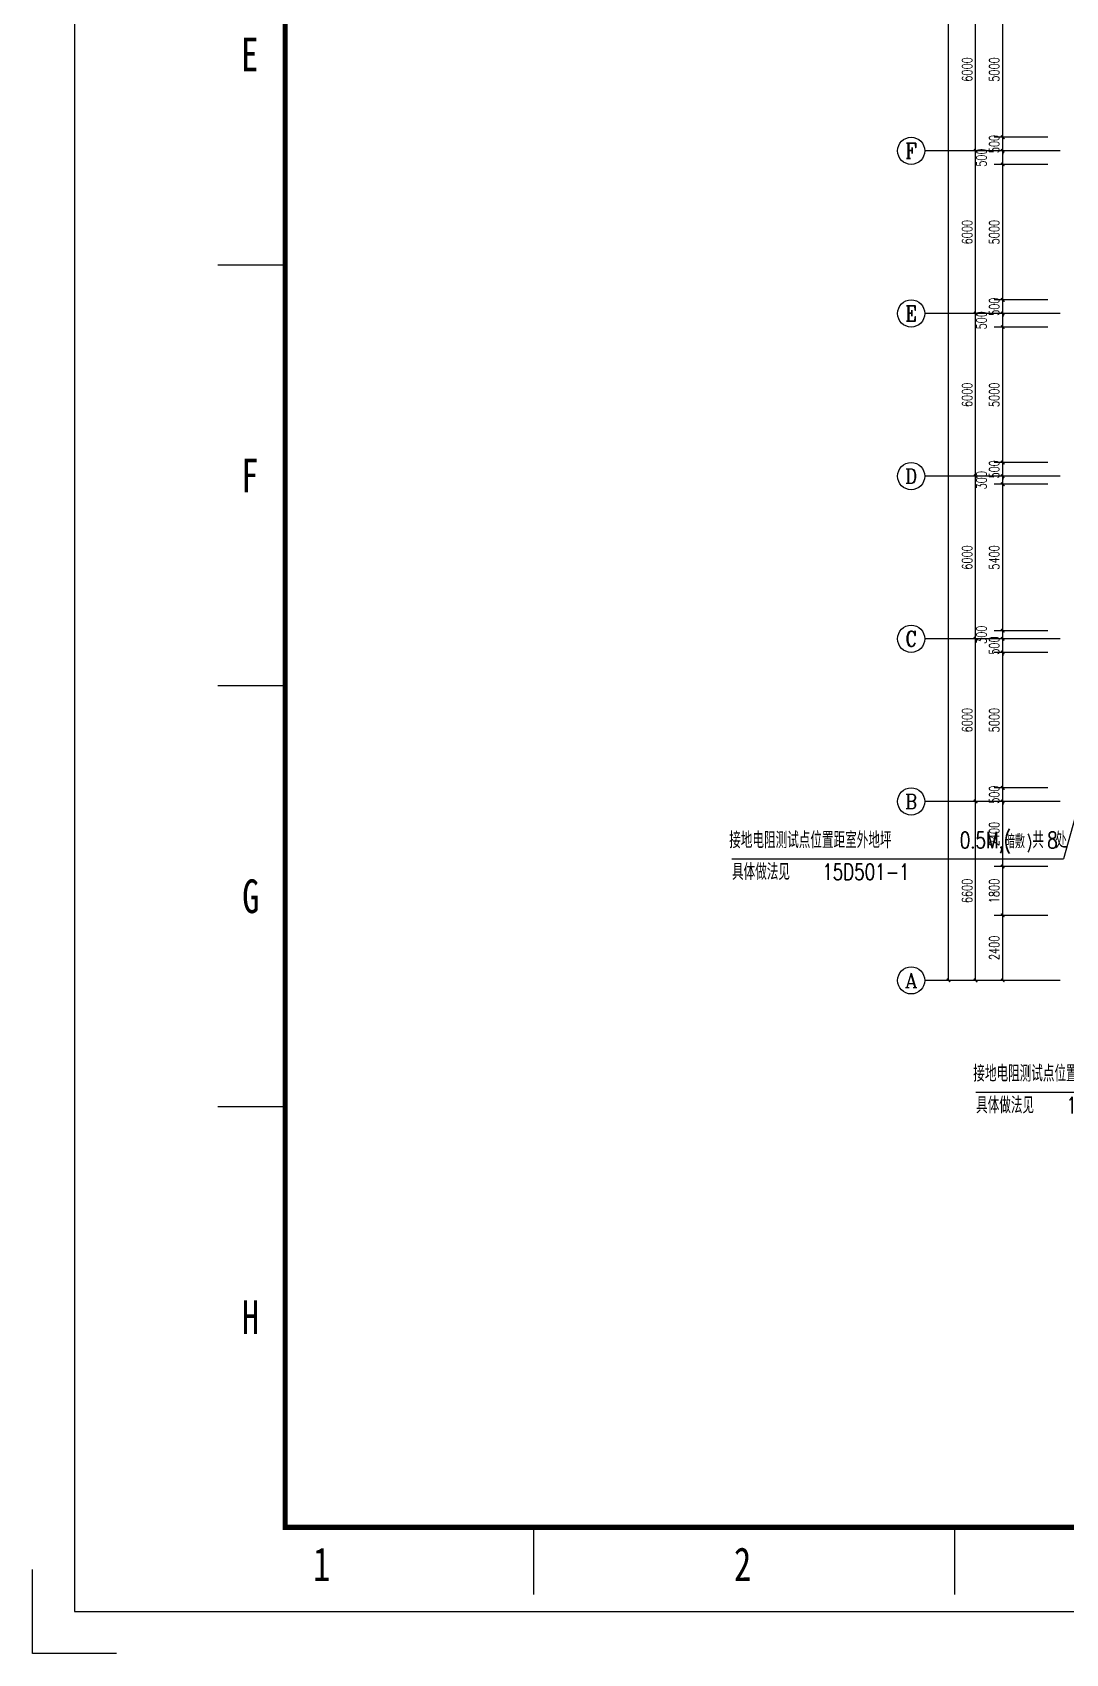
# Model space of a CAD drawing. Extents: x 7651907 to 8255021, y -2490714 to -1144618.
# Drawn here: x 7816082 to 7854176, y -1895710 to -1835911 of the extents above; entities that cross this region are included whole.
import ezdxf
from ezdxf.enums import TextEntityAlignment as Align

# ---------------------------------------------------------------- set-up
doc = ezdxf.new("R2010")
doc.units = 0
doc.header["$LTSCALE"] = 1000
doc.linetypes.add('CONTINOUS', pattern=[0])
doc.layers.get('0').update_dxf_attribs({"linetype": 'CONTINUOUS'})
doc.layers.get('Defpoints').update_dxf_attribs({"linetype": 'CONTINUOUS'})
for name, color, linetype in [('AXIS', 3, 'CONTINUOUS'), ('AXIS_TEXT', 7, 'CONTINUOUS'), ('DIM-动力', 3, 'CONTINUOUS'), ('EQUIP-动力', 3, 'CONTINUOUS'), ('外轮廓', 8, 'CONTINUOUS'), ('标注-照明', 7, 'CONTINUOUS')]:
    doc.layers.add(name, color=color, linetype=linetype)
doc.styles.add('_TCH_AXIS', font='COMPLEX', dxfattribs={"bigfont": 'GBCBIG'})
doc.styles.add('_TCH_DIM', font='SIMPLEX', dxfattribs={"bigfont": 'GBCBIG'})
doc.styles.add('_TCH_DIM_T3', font='SIMPLEX', dxfattribs={"width": 0.705882, "bigfont": 'GBCBIG'})
doc.styles.add('COMPLEX', font='COMPLEX')
doc.styles.add('LDTS', font='txt.shx', dxfattribs={"width": 0.75, "bigfont": 'hzdx.shx'})
doc.styles.add('图框字体', font='simhei.ttf')
doc.dimstyles.new('_TCH_ARCH&&125', dxfattribs={"dimtxt": 371.875, "dimasz": 125, "dimexe": 312.5, "dimexo": 375, "dimgap": 125, "dimtad": 1, "dimdec": 0, "dimzin": 0, "dimdsep": 46, "dimtxsty": '_TCH_DIM_T3', "dimblk": 'ARCHTICK', "dimcen": 0.09, "dimclrt": 7, "dimazin": 2, "dimtfac": 1, "dimtdec": 0, "dimtix": 1, "dimtmove": 2, "dimatfit": 3, "dimfxl": 0, "dimtolj": 1, "dimtzin": 0, "dimarcsym": 0})

# ---------------------------------------------------------------- blocks, each defined once
blk = doc.blocks.new('_AXISO')
blk.add_circle((0, 0), 0.5)
at = {"layer": 'AXIS_TEXT', "style": 'COMPLEX', "width": 1.041667}
blk.add_attdef('A', text='', height=0.56, dxfattribs=at).set_placement((-0.25, -0.28), (0.25, -0.28), align=Align.FIT)
blk = doc.blocks.new('_ArchTick')
at = {"color": 0, "linetype": 'ByBlock', "const_width": 0.4}
blk.add_lwpolyline([(-0.5, -0.5), (0.5, 0.5)], dxfattribs=at)
blk = doc.blocks.new('*D110')
at = {"layer": 'AXIS', "color": 0, "lineweight": -2}
for p, q in [((5625, 93200), (1562, 93200)), ((1875, 8000), (1875, 93200)), ((5625, 8000), (1562, 8000))]:
    blk.add_line(p, q, dxfattribs=at)
at = {"layer": 'Defpoints', "color": 0}
for p in [(1875, 93200), (6000, 93200), (6000, 8000)]:
    blk.add_point(p, dxfattribs=at)
at = {"layer": 'AXIS', "color": 0, "lineweight": -2, "xscale": 125, "yscale": 125, "zscale": 125}
for p, rotation in [((1875, 93200), 90), ((1875, 8000), 270)]:
    blk.add_blockref('_ArchTick', p, dxfattribs=dict(at, rotation=rotation))
at = {"layer": 'AXIS', "color": 7, "insert": (1564, 50600), "char_height": 371.9, "attachment_point": 5, "rotation": 90, "style": '_TCH_DIM_T3'}
blk.add_mtext('\\A1;85200', dxfattribs=at)
blk = doc.blocks.new('*D111')
at = {"layer": 'AXIS', "color": 0, "lineweight": -2}
for p, q in [((5625, 14600), (2562, 14600)), ((2875, 8000), (2875, 14600)), ((5625, 8000), (2562, 8000))]:
    blk.add_line(p, q, dxfattribs=at)
at = {"layer": 'Defpoints', "color": 0}
for p in [(2875, 14600), (6000, 14600), (6000, 8000)]:
    blk.add_point(p, dxfattribs=at)
at = {"layer": 'AXIS', "color": 0, "lineweight": -2, "xscale": 125, "yscale": 125, "zscale": 125}
for p, rotation in [((2875, 14600), 90), ((2875, 8000), 270)]:
    blk.add_blockref('_ArchTick', p, dxfattribs=dict(at, rotation=rotation))
at = {"layer": 'AXIS', "color": 7, "insert": (2564, 11300), "char_height": 371.9, "attachment_point": 5, "rotation": 90, "style": '_TCH_DIM_T3'}
blk.add_mtext('\\A1;6600', dxfattribs=at)
blk = doc.blocks.new('*D112')
at = {"layer": 'AXIS', "color": 0, "lineweight": -2}
for p, q in [((5625, 20600), (2562, 20600)), ((2875, 14600), (2875, 20600)), ((5625, 14600), (2562, 14600))]:
    blk.add_line(p, q, dxfattribs=at)
at = {"layer": 'Defpoints', "color": 0}
for p in [(2875, 20600), (6000, 20600), (6000, 14600)]:
    blk.add_point(p, dxfattribs=at)
at = {"layer": 'AXIS', "color": 0, "lineweight": -2, "xscale": 125, "yscale": 125, "zscale": 125}
for p, rotation in [((2875, 20600), 90), ((2875, 14600), 270)]:
    blk.add_blockref('_ArchTick', p, dxfattribs=dict(at, rotation=rotation))
at = {"layer": 'AXIS', "color": 7, "insert": (2564, 17600), "char_height": 371.9, "attachment_point": 5, "rotation": 90, "style": '_TCH_DIM_T3'}
blk.add_mtext('\\A1;6000', dxfattribs=at)
blk = doc.blocks.new('*D113')
at = {"layer": 'AXIS', "color": 0, "lineweight": -2}
for p, q in [((5625, 26600), (2562, 26600)), ((2875, 20600), (2875, 26600)), ((5625, 20600), (2562, 20600))]:
    blk.add_line(p, q, dxfattribs=at)
at = {"layer": 'Defpoints', "color": 0}
for p in [(2875, 26600), (6000, 26600), (6000, 20600)]:
    blk.add_point(p, dxfattribs=at)
at = {"layer": 'AXIS', "color": 0, "lineweight": -2, "xscale": 125, "yscale": 125, "zscale": 125}
for p, rotation in [((2875, 26600), 90), ((2875, 20600), 270)]:
    blk.add_blockref('_ArchTick', p, dxfattribs=dict(at, rotation=rotation))
at = {"layer": 'AXIS', "color": 7, "insert": (2564, 23600), "char_height": 371.9, "attachment_point": 5, "rotation": 90, "style": '_TCH_DIM_T3'}
blk.add_mtext('\\A1;6000', dxfattribs=at)
blk = doc.blocks.new('*D114')
at = {"layer": 'AXIS', "color": 0, "lineweight": -2}
for p, q in [((5625, 32600), (2562, 32600)), ((2875, 26600), (2875, 32600)), ((5625, 26600), (2562, 26600))]:
    blk.add_line(p, q, dxfattribs=at)
at = {"layer": 'Defpoints', "color": 0}
for p in [(2875, 32600), (6000, 32600), (6000, 26600)]:
    blk.add_point(p, dxfattribs=at)
at = {"layer": 'AXIS', "color": 0, "lineweight": -2, "xscale": 125, "yscale": 125, "zscale": 125}
for p, rotation in [((2875, 32600), 90), ((2875, 26600), 270)]:
    blk.add_blockref('_ArchTick', p, dxfattribs=dict(at, rotation=rotation))
at = {"layer": 'AXIS', "color": 7, "insert": (2564, 29600), "char_height": 371.9, "attachment_point": 5, "rotation": 90, "style": '_TCH_DIM_T3'}
blk.add_mtext('\\A1;6000', dxfattribs=at)
blk = doc.blocks.new('*D115')
at = {"layer": 'AXIS', "color": 0, "lineweight": -2}
for p, q in [((5625, 38600), (2562, 38600)), ((2875, 32600), (2875, 38600)), ((5625, 32600), (2562, 32600))]:
    blk.add_line(p, q, dxfattribs=at)
at = {"layer": 'Defpoints', "color": 0}
for p in [(2875, 38600), (6000, 38600), (6000, 32600)]:
    blk.add_point(p, dxfattribs=at)
at = {"layer": 'AXIS', "color": 0, "lineweight": -2, "xscale": 125, "yscale": 125, "zscale": 125}
for p, rotation in [((2875, 38600), 90), ((2875, 32600), 270)]:
    blk.add_blockref('_ArchTick', p, dxfattribs=dict(at, rotation=rotation))
at = {"layer": 'AXIS', "color": 7, "insert": (2564, 35600), "char_height": 371.9, "attachment_point": 5, "rotation": 90, "style": '_TCH_DIM_T3'}
blk.add_mtext('\\A1;6000', dxfattribs=at)
blk = doc.blocks.new('*D116')
at = {"layer": 'AXIS', "color": 0, "lineweight": -2}
for p, q in [((5625, 44600), (2562, 44600)), ((2875, 38600), (2875, 44600)), ((5625, 38600), (2562, 38600))]:
    blk.add_line(p, q, dxfattribs=at)
at = {"layer": 'Defpoints', "color": 0}
for p in [(2875, 44600), (6000, 44600), (6000, 38600)]:
    blk.add_point(p, dxfattribs=at)
at = {"layer": 'AXIS', "color": 0, "lineweight": -2, "xscale": 125, "yscale": 125, "zscale": 125}
for p, rotation in [((2875, 44600), 90), ((2875, 38600), 270)]:
    blk.add_blockref('_ArchTick', p, dxfattribs=dict(at, rotation=rotation))
at = {"layer": 'AXIS', "color": 7, "insert": (2564, 41600), "char_height": 371.9, "attachment_point": 5, "rotation": 90, "style": '_TCH_DIM_T3'}
blk.add_mtext('\\A1;6000', dxfattribs=at)
blk = doc.blocks.new('*D221')
at = {"layer": 'AXIS', "color": 0, "lineweight": -2}
for p, q in [((5539, 44100), (3562, 44100)), ((3875, 39100), (3875, 44100)), ((5539, 39100), (3562, 39100))]:
    blk.add_line(p, q, dxfattribs=at)
at = {"layer": 'Defpoints', "color": 0}
for p in [(3875, 44100), (5914, 44100), (5914, 39100)]:
    blk.add_point(p, dxfattribs=at)
at = {"layer": 'AXIS', "color": 0, "lineweight": -2, "xscale": 125, "yscale": 125, "zscale": 125}
for p, rotation in [((3875, 44100), 90), ((3875, 39100), 270)]:
    blk.add_blockref('_ArchTick', p, dxfattribs=dict(at, rotation=rotation))
at = {"layer": 'AXIS', "color": 7, "insert": (3564, 41600), "char_height": 371.9, "attachment_point": 5, "rotation": 90, "style": '_TCH_DIM_T3'}
blk.add_mtext('\\A1;5000', dxfattribs=at)
blk = doc.blocks.new('*D222')
at = {"layer": 'AXIS', "color": 0, "lineweight": -2}
for p, q in [((5539, 39100), (3562, 39100)), ((3875, 39100), (3875, 39225)), ((3875, 38600), (3875, 39100)), ((5539, 38600), (3562, 38600)), ((3875, 38600), (3875, 38475))]:
    blk.add_line(p, q, dxfattribs=at)
at = {"layer": 'Defpoints', "color": 0}
for p in [(3875, 39100), (5914, 39100), (5914, 38600)]:
    blk.add_point(p, dxfattribs=at)
at = {"layer": 'AXIS', "color": 0, "lineweight": -2, "xscale": 125, "yscale": 125, "zscale": 125}
for p, rotation in [((3875, 39100), 270), ((3875, 38600), 90)]:
    blk.add_blockref('_ArchTick', p, dxfattribs=dict(at, rotation=rotation))
at = {"layer": 'AXIS', "color": 7, "insert": (3564, 38850), "char_height": 371.9, "attachment_point": 5, "rotation": 90, "style": '_TCH_DIM_T3'}
blk.add_mtext('\\A1;500', dxfattribs=at)
blk = doc.blocks.new('*D223')
at = {"layer": 'AXIS', "color": 0, "lineweight": -2}
for p, q in [((5539, 38600), (3562, 38600)), ((3875, 38100), (3875, 38600)), ((5539, 38100), (3562, 38100))]:
    blk.add_line(p, q, dxfattribs=at)
at = {"layer": 'Defpoints', "color": 0}
for p in [(3875, 38600), (5914, 38600), (5914, 38100)]:
    blk.add_point(p, dxfattribs=at)
at = {"layer": 'AXIS', "color": 0, "lineweight": -2, "xscale": 125, "yscale": 125, "zscale": 125}
for p, rotation in [((3875, 38600), 90), ((3875, 38100), 270)]:
    blk.add_blockref('_ArchTick', p, dxfattribs=dict(at, rotation=rotation))
at = {"layer": 'AXIS', "color": 7, "insert": (3094, 38350), "char_height": 371.9, "attachment_point": 5, "rotation": 90, "style": '_TCH_DIM_T3'}
blk.add_mtext('\\A1;500', dxfattribs=at)
blk = doc.blocks.new('*D224')
at = {"layer": 'AXIS', "color": 0, "lineweight": -2}
for p, q in [((5539, 38100), (3562, 38100)), ((3875, 33100), (3875, 38100)), ((5539, 33100), (3562, 33100))]:
    blk.add_line(p, q, dxfattribs=at)
at = {"layer": 'Defpoints', "color": 0}
for p in [(3875, 38100), (5914, 38100), (5914, 33100)]:
    blk.add_point(p, dxfattribs=at)
at = {"layer": 'AXIS', "color": 0, "lineweight": -2, "xscale": 125, "yscale": 125, "zscale": 125}
for p, rotation in [((3875, 38100), 90), ((3875, 33100), 270)]:
    blk.add_blockref('_ArchTick', p, dxfattribs=dict(at, rotation=rotation))
at = {"layer": 'AXIS', "color": 7, "insert": (3564, 35600), "char_height": 371.9, "attachment_point": 5, "rotation": 90, "style": '_TCH_DIM_T3'}
blk.add_mtext('\\A1;5000', dxfattribs=at)
blk = doc.blocks.new('*D225')
at = {"layer": 'AXIS', "color": 0, "lineweight": -2}
for p, q in [((5539, 33100), (3562, 33100)), ((3875, 33100), (3875, 33225)), ((3875, 32600), (3875, 33100)), ((5539, 32600), (3562, 32600)), ((3875, 32600), (3875, 32475))]:
    blk.add_line(p, q, dxfattribs=at)
at = {"layer": 'Defpoints', "color": 0}
for p in [(3875, 33100), (5914, 33100), (5914, 32600)]:
    blk.add_point(p, dxfattribs=at)
at = {"layer": 'AXIS', "color": 0, "lineweight": -2, "xscale": 125, "yscale": 125, "zscale": 125}
for p, rotation in [((3875, 33100), 270), ((3875, 32600), 90)]:
    blk.add_blockref('_ArchTick', p, dxfattribs=dict(at, rotation=rotation))
at = {"layer": 'AXIS', "color": 7, "insert": (3564, 32850), "char_height": 371.9, "attachment_point": 5, "rotation": 90, "style": '_TCH_DIM_T3'}
blk.add_mtext('\\A1;500', dxfattribs=at)
blk = doc.blocks.new('*D226')
at = {"layer": 'AXIS', "color": 0, "lineweight": -2}
for p, q in [((5539, 32600), (3562, 32600)), ((3875, 32100), (3875, 32600)), ((5539, 32100), (3562, 32100))]:
    blk.add_line(p, q, dxfattribs=at)
at = {"layer": 'Defpoints', "color": 0}
for p in [(3875, 32600), (5914, 32600), (5914, 32100)]:
    blk.add_point(p, dxfattribs=at)
at = {"layer": 'AXIS', "color": 0, "lineweight": -2, "xscale": 125, "yscale": 125, "zscale": 125}
for p, rotation in [((3875, 32600), 90), ((3875, 32100), 270)]:
    blk.add_blockref('_ArchTick', p, dxfattribs=dict(at, rotation=rotation))
at = {"layer": 'AXIS', "color": 7, "insert": (3094, 32350), "char_height": 371.9, "attachment_point": 5, "rotation": 90, "style": '_TCH_DIM_T3'}
blk.add_mtext('\\A1;500', dxfattribs=at)
blk = doc.blocks.new('*D227')
at = {"layer": 'AXIS', "color": 0, "lineweight": -2}
for p, q in [((5539, 32100), (3562, 32100)), ((3875, 27100), (3875, 32100)), ((5539, 27100), (3562, 27100))]:
    blk.add_line(p, q, dxfattribs=at)
at = {"layer": 'Defpoints', "color": 0}
for p in [(3875, 32100), (5914, 32100), (5914, 27100)]:
    blk.add_point(p, dxfattribs=at)
at = {"layer": 'AXIS', "color": 0, "lineweight": -2, "xscale": 125, "yscale": 125, "zscale": 125}
for p, rotation in [((3875, 32100), 90), ((3875, 27100), 270)]:
    blk.add_blockref('_ArchTick', p, dxfattribs=dict(at, rotation=rotation))
at = {"layer": 'AXIS', "color": 7, "insert": (3564, 29600), "char_height": 371.9, "attachment_point": 5, "rotation": 90, "style": '_TCH_DIM_T3'}
blk.add_mtext('\\A1;5000', dxfattribs=at)
blk = doc.blocks.new('*D228')
at = {"layer": 'AXIS', "color": 0, "lineweight": -2}
for p, q in [((5539, 27100), (3562, 27100)), ((3875, 27100), (3875, 27225)), ((3875, 26600), (3875, 27100)), ((5539, 26600), (3562, 26600)), ((3875, 26600), (3875, 26475))]:
    blk.add_line(p, q, dxfattribs=at)
at = {"layer": 'Defpoints', "color": 0}
for p in [(3875, 27100), (5914, 27100), (5914, 26600)]:
    blk.add_point(p, dxfattribs=at)
at = {"layer": 'AXIS', "color": 0, "lineweight": -2, "xscale": 125, "yscale": 125, "zscale": 125}
for p, rotation in [((3875, 27100), 270), ((3875, 26600), 90)]:
    blk.add_blockref('_ArchTick', p, dxfattribs=dict(at, rotation=rotation))
at = {"layer": 'AXIS', "color": 7, "insert": (3564, 26850), "char_height": 371.9, "attachment_point": 5, "rotation": 90, "style": '_TCH_DIM_T3'}
blk.add_mtext('\\A1;500', dxfattribs=at)
blk = doc.blocks.new('*D229')
at = {"layer": 'AXIS', "color": 0, "lineweight": -2}
for p, q in [((5539, 26600), (3562, 26600)), ((3875, 26300), (3875, 26600)), ((5539, 26300), (3562, 26300))]:
    blk.add_line(p, q, dxfattribs=at)
at = {"layer": 'Defpoints', "color": 0}
for p in [(3875, 26600), (5914, 26600), (5914, 26300)]:
    blk.add_point(p, dxfattribs=at)
at = {"layer": 'AXIS', "color": 0, "lineweight": -2, "xscale": 125, "yscale": 125, "zscale": 125}
for p, rotation in [((3875, 26600), 90), ((3875, 26300), 270)]:
    blk.add_blockref('_ArchTick', p, dxfattribs=dict(at, rotation=rotation))
at = {"layer": 'AXIS', "color": 7, "insert": (3094, 26450), "char_height": 371.9, "attachment_point": 5, "rotation": 90, "style": '_TCH_DIM_T3'}
blk.add_mtext('\\A1;300', dxfattribs=at)
blk = doc.blocks.new('*D230')
at = {"layer": 'AXIS', "color": 0, "lineweight": -2}
for p, q in [((5539, 26300), (3562, 26300)), ((3875, 20900), (3875, 26300)), ((5539, 20900), (3562, 20900))]:
    blk.add_line(p, q, dxfattribs=at)
at = {"layer": 'Defpoints', "color": 0}
for p in [(3875, 26300), (5914, 26300), (5914, 20900)]:
    blk.add_point(p, dxfattribs=at)
at = {"layer": 'AXIS', "color": 0, "lineweight": -2, "xscale": 125, "yscale": 125, "zscale": 125}
for p, rotation in [((3875, 26300), 90), ((3875, 20900), 270)]:
    blk.add_blockref('_ArchTick', p, dxfattribs=dict(at, rotation=rotation))
at = {"layer": 'AXIS', "color": 7, "insert": (3564, 23600), "char_height": 371.9, "attachment_point": 5, "rotation": 90, "style": '_TCH_DIM_T3'}
blk.add_mtext('\\A1;5400', dxfattribs=at)
blk = doc.blocks.new('*D231')
at = {"layer": 'AXIS', "color": 0, "lineweight": -2}
for p, q in [((5539, 20900), (3562, 20900)), ((5539, 20600), (3562, 20600)), ((3875, 20600), (3875, 20900))]:
    blk.add_line(p, q, dxfattribs=at)
at = {"layer": 'Defpoints', "color": 0}
for p in [(3875, 20900), (5914, 20900), (5914, 20600)]:
    blk.add_point(p, dxfattribs=at)
at = {"layer": 'AXIS', "color": 0, "lineweight": -2, "xscale": 125, "yscale": 125, "zscale": 125}
for p, rotation in [((3875, 20900), 90), ((3875, 20600), 270)]:
    blk.add_blockref('_ArchTick', p, dxfattribs=dict(at, rotation=rotation))
at = {"layer": 'AXIS', "color": 7, "insert": (3094, 20750), "char_height": 371.9, "attachment_point": 5, "rotation": 90, "style": '_TCH_DIM_T3'}
blk.add_mtext('\\A1;300', dxfattribs=at)
blk = doc.blocks.new('*D232')
at = {"layer": 'AXIS', "color": 0, "lineweight": -2}
for p, q in [((5539, 20600), (3562, 20600)), ((3875, 20600), (3875, 20725)), ((3875, 20100), (3875, 20600)), ((5539, 20100), (3562, 20100)), ((3875, 20100), (3875, 19975))]:
    blk.add_line(p, q, dxfattribs=at)
at = {"layer": 'Defpoints', "color": 0}
for p in [(3875, 20600), (5914, 20600), (5914, 20100)]:
    blk.add_point(p, dxfattribs=at)
at = {"layer": 'AXIS', "color": 0, "lineweight": -2, "xscale": 125, "yscale": 125, "zscale": 125}
for p, rotation in [((3875, 20600), 270), ((3875, 20100), 90)]:
    blk.add_blockref('_ArchTick', p, dxfattribs=dict(at, rotation=rotation))
at = {"layer": 'AXIS', "color": 7, "insert": (3564, 20350), "char_height": 371.9, "attachment_point": 5, "rotation": 90, "style": '_TCH_DIM_T3'}
blk.add_mtext('\\A1;500', dxfattribs=at)
blk = doc.blocks.new('*D233')
at = {"layer": 'AXIS', "color": 0, "lineweight": -2}
for p, q in [((5539, 20100), (3562, 20100)), ((3875, 15100), (3875, 20100)), ((5539, 15100), (3562, 15100))]:
    blk.add_line(p, q, dxfattribs=at)
at = {"layer": 'Defpoints', "color": 0}
for p in [(3875, 20100), (5914, 20100), (5914, 15100)]:
    blk.add_point(p, dxfattribs=at)
at = {"layer": 'AXIS', "color": 0, "lineweight": -2, "xscale": 125, "yscale": 125, "zscale": 125}
for p, rotation in [((3875, 20100), 90), ((3875, 15100), 270)]:
    blk.add_blockref('_ArchTick', p, dxfattribs=dict(at, rotation=rotation))
at = {"layer": 'AXIS', "color": 7, "insert": (3564, 17600), "char_height": 371.9, "attachment_point": 5, "rotation": 90, "style": '_TCH_DIM_T3'}
blk.add_mtext('\\A1;5000', dxfattribs=at)
blk = doc.blocks.new('*D234')
at = {"layer": 'AXIS', "color": 0, "lineweight": -2}
for p, q in [((5539, 15100), (3562, 15100)), ((3875, 15100), (3875, 15225)), ((3875, 14600), (3875, 15100)), ((5539, 14600), (3562, 14600)), ((3875, 14600), (3875, 14475))]:
    blk.add_line(p, q, dxfattribs=at)
at = {"layer": 'Defpoints', "color": 0}
for p in [(3875, 15100), (5914, 15100), (5914, 14600)]:
    blk.add_point(p, dxfattribs=at)
at = {"layer": 'AXIS', "color": 0, "lineweight": -2, "xscale": 125, "yscale": 125, "zscale": 125}
for p, rotation in [((3875, 15100), 270), ((3875, 14600), 90)]:
    blk.add_blockref('_ArchTick', p, dxfattribs=dict(at, rotation=rotation))
at = {"layer": 'AXIS', "color": 7, "insert": (3564, 14850), "char_height": 371.9, "attachment_point": 5, "rotation": 90, "style": '_TCH_DIM_T3'}
blk.add_mtext('\\A1;500', dxfattribs=at)
blk = doc.blocks.new('*D235')
at = {"layer": 'AXIS', "color": 0, "lineweight": -2}
for p, q in [((5539, 14600), (3562, 14600)), ((3875, 12200), (3875, 14600)), ((5539, 12200), (3562, 12200))]:
    blk.add_line(p, q, dxfattribs=at)
at = {"layer": 'Defpoints', "color": 0}
for p in [(3875, 14600), (5914, 14600), (5914, 12200)]:
    blk.add_point(p, dxfattribs=at)
at = {"layer": 'AXIS', "color": 0, "lineweight": -2, "xscale": 125, "yscale": 125, "zscale": 125}
for p, rotation in [((3875, 14600), 90), ((3875, 12200), 270)]:
    blk.add_blockref('_ArchTick', p, dxfattribs=dict(at, rotation=rotation))
at = {"layer": 'AXIS', "color": 7, "insert": (3564, 13400), "char_height": 371.9, "attachment_point": 5, "rotation": 90, "style": '_TCH_DIM_T3'}
blk.add_mtext('\\A1;2400', dxfattribs=at)
blk = doc.blocks.new('*D236')
at = {"layer": 'AXIS', "color": 0, "lineweight": -2}
for p, q in [((5539, 12200), (3562, 12200)), ((3875, 10400), (3875, 12200)), ((5539, 10400), (3562, 10400))]:
    blk.add_line(p, q, dxfattribs=at)
at = {"layer": 'Defpoints', "color": 0}
for p in [(3875, 12200), (5914, 12200), (5914, 10400)]:
    blk.add_point(p, dxfattribs=at)
at = {"layer": 'AXIS', "color": 0, "lineweight": -2, "xscale": 125, "yscale": 125, "zscale": 125}
for p, rotation in [((3875, 12200), 90), ((3875, 10400), 270)]:
    blk.add_blockref('_ArchTick', p, dxfattribs=dict(at, rotation=rotation))
at = {"layer": 'AXIS', "color": 7, "insert": (3564, 11300), "char_height": 371.9, "attachment_point": 5, "rotation": 90, "style": '_TCH_DIM_T3'}
blk.add_mtext('\\A1;1800', dxfattribs=at)
blk = doc.blocks.new('*D237')
at = {"layer": 'AXIS', "color": 0, "lineweight": -2}
for p, q in [((5539, 10400), (3562, 10400)), ((3875, 8000), (3875, 10400)), ((5539, 8000), (3562, 8000))]:
    blk.add_line(p, q, dxfattribs=at)
at = {"layer": 'Defpoints', "color": 0}
for p in [(3875, 10400), (5914, 10400), (5914, 8000)]:
    blk.add_point(p, dxfattribs=at)
at = {"layer": 'AXIS', "color": 0, "lineweight": -2, "xscale": 125, "yscale": 125, "zscale": 125}
for p, rotation in [((3875, 10400), 90), ((3875, 8000), 270)]:
    blk.add_blockref('_ArchTick', p, dxfattribs=dict(at, rotation=rotation))
at = {"layer": 'AXIS', "color": 7, "insert": (3564, 9200), "char_height": 371.9, "attachment_point": 5, "rotation": 90, "style": '_TCH_DIM_T3'}
blk.add_mtext('\\A1;2400', dxfattribs=at)
blk = doc.blocks.new('$equip$00002693')
for p, q in [((-1.19, 0), (-1.19, -1.77)), ((-1.82, -1.77), (-0.57, -1.77)), ((-1.66, -2.08), (-0.72, -2.08)), ((-1.35, -2.4), (-1.04, -2.4))]:
    blk.add_line(p, q)
blk.add_lwpolyline([(-1.19, 0), (0, 0)])
blk.add_circle((-1.19, -1.77), 0.853)
blk = doc.blocks.new('A$C77A11537')
at = {"layer": 'DIM-动力'}
for p in [(13396, 4758), (71, 843)]:
    blk.add_line(p, (12297, 843), dxfattribs=at)
at = {"layer": 'DIM-动力', "const_width": 60}
blk.add_lwpolyline([(13613, 4200, 1), (13648, 4151, 1)], format="xyb", close=True, dxfattribs=at)
at = {"layer": 'EQUIP-动力', "xscale": 500, "yscale": 500, "zscale": 500}
blk.add_blockref('$equip$00002693', (13992, 5218), dxfattribs=at)
at = {"layer": 'DIM-动力', "color": 7, "style": '_TCH_DIM'}
blk.add_text('暗敷', height=506.4, dxfattribs=at).set_placement((10145, 1234))
at = {"layer": 'DIM-动力', "color": 7, "style": '_TCH_DIM', "width": 0.705882}
blk.add_text(')', height=446, dxfattribs=at).set_placement((10940, 1234))
at = {"layer": '标注-照明', "linetype": 'CONTINOUS', "style": 'LDTS', "width": 0.75}
for s, p in [('接地电阻测试点位置距室外地坪', (-28, 1234)), ('0.5M,(', (8476, 1234)), ('共', (11150, 1234)), ('8', (11695, 1234)), ('处', (11998, 1234)), ('具体做法见', (75, 63)), ('15D501-1', (3404, 63))]:
    blk.add_text(s, height=600, dxfattribs=at).set_placement(p)
blk = doc.blocks.new('A2-H')
at = {"color": 0}
for p, q in [((17, 160), (25, 160)), ((17, 110), (25, 110)), ((17, 60), (25, 60)), ((54.5, 10), (54.5, 2)), ((104.5, 10), (104.5, 2))]:
    blk.add_line(p, q, dxfattribs=at)
blk.add_lwpolyline([(0, 0), (594, 0), (594, 420), (0, 420)], close=True, dxfattribs=at)
at = {"color": 0, "const_width": 0.6}
blk.add_lwpolyline([(25, 10), (584, 10), (584, 410), (25, 410)], close=True, dxfattribs=at)
at = {"color": 0}
blk.add_lwpolyline([(5, -5), (-5, -5), (-5, 5)], dxfattribs=at)
at = {"style": '图框字体', "width": 0.75}
for s, p in [('E', (19.79, 182.98)), ('F', (19.81, 132.98)), ('G', (19.91, 82.98)), ('H', (19.88, 32.98)), ('1', (28.32, 3.62)), ('2', (78.32, 3.62))]:
    blk.add_text(s, height=4, dxfattribs=at).set_placement(p)
blk = doc.blocks.new('A$C0DF00DDE')
at = {"layer": 'AXIS'}
for p, q in [((6000, 38600), (1000, 38600)), ((6000, 32600), (1000, 32600)), ((6000, 26600), (1000, 26600)), ((6000, 20600), (1000, 20600)), ((6000, 14600), (1000, 14600)), ((6000, 8000), (1000, 8000))]:
    blk.add_line(p, q, dxfattribs=at)
ref = blk.add_blockref('_AXISO', (500, 38600), dxfattribs=dict(at, xscale=1000, yscale=1000, zscale=1000))
ref.add_attrib('A', 'F', dxfattribs={"layer": 'AXIS_TEXT', "ltscale": 100, "height": 556.8, "style": '_TCH_AXIS'}).set_placement((287.9, 38321.6), (712.1, 38321.6), align=Align.FIT)
ref = blk.add_blockref('_AXISO', (500, 32600), dxfattribs=dict(at, xscale=1000, yscale=1000, zscale=1000))
ref.add_attrib('A', 'E', dxfattribs={"layer": 'AXIS_TEXT', "ltscale": 100, "height": 556.8, "style": '_TCH_AXIS'}).set_placement((287.9, 32321.6), (712.1, 32321.6), align=Align.FIT)
ref = blk.add_blockref('_AXISO', (500, 26600), dxfattribs=dict(at, xscale=1000, yscale=1000, zscale=1000))
ref.add_attrib('A', 'D', dxfattribs={"layer": 'AXIS_TEXT', "ltscale": 100, "height": 544.1, "style": '_TCH_AXIS'}).set_placement((279.8, 26328), (720.2, 26328), align=Align.FIT)
ref = blk.add_blockref('_AXISO', (500, 20600), dxfattribs=dict(at, xscale=1000, yscale=1000, zscale=1000))
ref.add_attrib('A', 'C', dxfattribs={"layer": 'AXIS_TEXT', "ltscale": 100, "height": 569.6, "style": '_TCH_AXIS'}).set_placement((296.6, 20315.2), (703.4, 20315.2), align=Align.FIT)
ref = blk.add_blockref('_AXISO', (500, 14600), dxfattribs=dict(at, xscale=1000, yscale=1000, zscale=1000))
ref.add_attrib('A', 'B', dxfattribs={"layer": 'AXIS_TEXT', "ltscale": 100, "height": 544.1, "style": '_TCH_AXIS'}).set_placement((279.8, 14328), (720.2, 14328), align=Align.FIT)
ref = blk.add_blockref('_AXISO', (500, 8000), dxfattribs=dict(at, xscale=1000, yscale=1000, zscale=1000))
ref.add_attrib('A', 'A', dxfattribs={"layer": 'AXIS_TEXT', "ltscale": 100, "height": 531.5, "style": '_TCH_AXIS'}).set_placement((272.2, 7734.3), (727.8, 7734.3), align=Align.FIT)
for p1, p2, distance, picture, middle in [((6000, 8000), (6000, 93200), 4125, '*D110', (1564.1, 50600)), ((6000, 38600), (6000, 44600), 3125, '*D116', (2564.1, 41600)), ((5914.2, 39100), (5914.2, 44100), 2039.2, '*D221', (3564.1, 41600)), ((5914.2, 38600), (5914.2, 39100), 2039.2, '*D222', (3564.1, 38850)), ((6000, 32600), (6000, 38600), 3125, '*D115', (2564.1, 35600)), ((5914.2, 33100), (5914.2, 38100), 2039.2, '*D224', (3564.1, 35600)), ((5914.2, 32600), (5914.2, 33100), 2039.2, '*D225', (3564.1, 32850)), ((6000, 26600), (6000, 32600), 3125, '*D114', (2564.1, 29600)), ((5914.2, 27100), (5914.2, 32100), 2039.2, '*D227', (3564.1, 29600)), ((5914.2, 26600), (5914.2, 27100), 2039.2, '*D228', (3564.1, 26850)), ((6000, 20600), (6000, 26600), 3125, '*D113', (2564.1, 23600)), ((5914.2, 20900), (5914.2, 26299.9), 2039.2, '*D230', (3564.1, 23600)), ((6000, 14600), (6000, 20600), 3125, '*D112', (2564.1, 17600)), ((5914.2, 20100), (5914.2, 20600), 2039.2, '*D232', (3564.1, 20350)), ((5914.2, 15100), (5914.2, 20100), 2039.2, '*D233', (3564.1, 17600)), ((5914.2, 14600), (5914.2, 15100), 2039.2, '*D234', (3564.1, 14850)), ((6000, 8000), (6000, 14600), 3125, '*D111', (2564.1, 11300)), ((5914.2, 12200.2), (5914.2, 14600), 2039.2, '*D235', (3564.1, 13400.1)), ((5914.2, 10400.2), (5914.2, 12200.2), 2039.2, '*D236', (3564.1, 11300.2)), ((5914.2, 8000), (5914.2, 10400.2), 2039.2, '*D237', (3564.1, 9200.1))]:
    dim = blk.add_aligned_dim(p1=p1, p2=p2, distance=distance, dimstyle='_TCH_ARCH&&125', dxfattribs=at)
    dim.commit()
    dim.dimension.update_dxf_attribs({"geometry": picture, "text_midpoint": middle})
for base, p1, p2, picture, middle in [((3875, 38600), (5914.2, 38100), (5914.2, 38600), '*D223', (3093.7, 38350)), ((3875, 32600), (5914.2, 32100), (5914.2, 32600), '*D226', (3093.7, 32350)), ((3875, 26600), (5914.2, 26299.9), (5914.2, 26600), '*D229', (3093.7, 26450)), ((3875, 20900), (5914.2, 20600), (5914.2, 20900), '*D231', (3093.7, 20750))]:
    dim = blk.add_linear_dim(base=base, p1=p1, p2=p2, angle=90, dimstyle='_TCH_ARCH&&125', dxfattribs=at)
    dim.commit()
    dim.dimension.update_dxf_attribs({"geometry": picture, "text_midpoint": middle, "dimtype": 161})

msp = doc.modelspace()

# ---------------------------------------------------------------- block references
at = {"color": 0, "xscale": 310.4639999999999, "yscale": 310.4639999999999, "zscale": 310.4639999999999}
msp.add_blockref('A2-H', (7817634.8, -1894157.6), dxfattribs=at)
at = {"ltscale": 100}
msp.add_blockref('A$C0DF00DDE', (7847983.2, -1878878.9), dxfattribs=at)
at = {"layer": '外轮廓'}
for p in [(7841802.5, -1867237.6), (7850802.5, -1875846.4)]:
    msp.add_blockref('A$C77A11537', p, dxfattribs=at)

doc.saveas('drawing.dxf')
